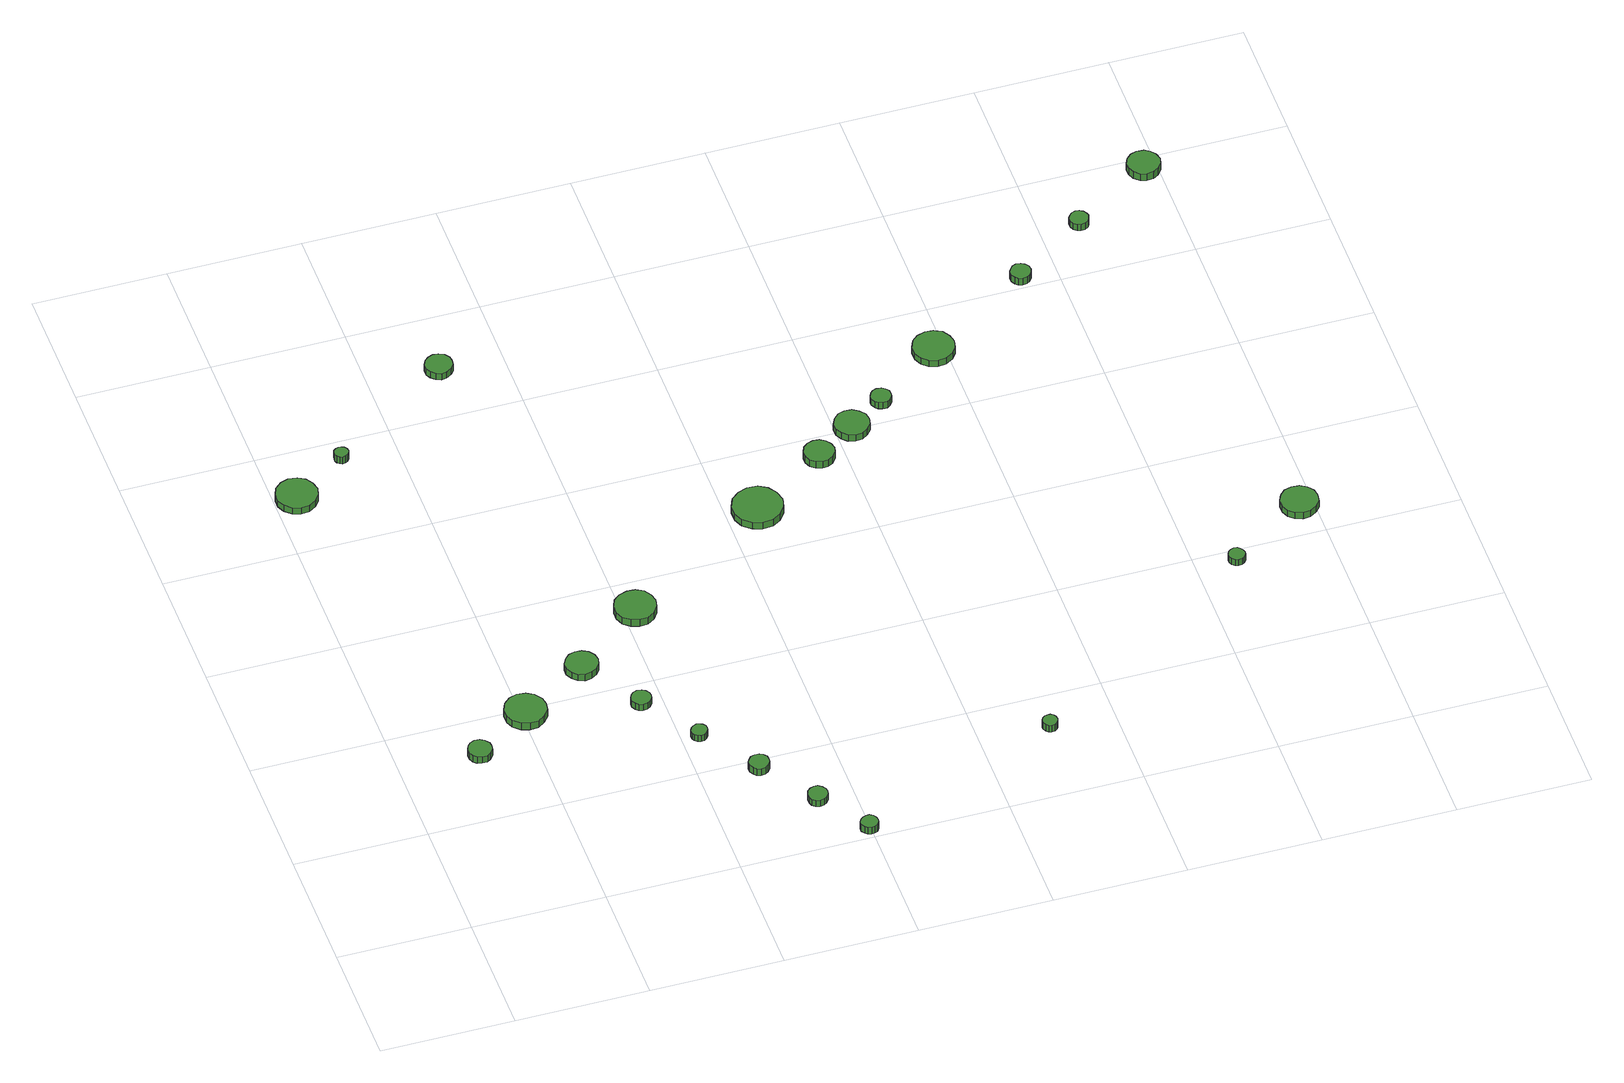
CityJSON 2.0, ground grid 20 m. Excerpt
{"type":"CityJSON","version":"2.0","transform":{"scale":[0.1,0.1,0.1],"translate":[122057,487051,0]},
"CityObjects":{
"tree1":{"type":"SolitaryVegetationObject","attributes":{"function":"something"},"geometry":[{"type":"MultiSurface","lod":"1","boundaries":[[[0,1,2,3,4,5,6,7,8,9,10,11,12,13,14]],[[15,16,17,18,19,20,21,22,23,24,25,26,27,28,29]],[[0,29,28,1]],[[1,28,27,2]],[[2,27,26,3]],[[3,26,25,4]],[[4,25,24,5]],[[5,24,23,6]],[[6,23,22,7]],[[7,22,21,8]],[[8,21,20,9]],[[9,20,19,10]],[[10,19,18,11]],[[11,18,17,12]],[[12,17,16,13]],[[13,16,15,14]],[[14,15,29,0]]]}]},
"tree2":{"type":"SolitaryVegetationObject","attributes":{"function":"something"},"geometry":[{"type":"MultiSurface","lod":"1","boundaries":[[[30,31,32,33,34,35,36,37,38,39,40,41,42,43,44]],[[45,46,47,48,49,50,51,52,53,54,55,56,57,58,59]],[[30,59,58,31]],[[31,58,57,32]],[[32,57,56,33]],[[33,56,55,34]],[[34,55,54,35]],[[35,54,53,36]],[[36,53,52,37]],[[37,52,51,38]],[[38,51,50,39]],[[39,50,49,40]],[[40,49,48,41]],[[41,48,47,42]],[[42,47,46,43]],[[43,46,45,44]],[[44,45,59,30]]]}]},
"tree3":{"type":"SolitaryVegetationObject","attributes":{"function":"something"},"geometry":[{"type":"MultiSurface","lod":"1","boundaries":[[[60,61,62,63,64,65,66,67,68,69,70,71,72,73,74]],[[75,76,77,78,79,80,81,82,83,84,85,86,87,88,89]],[[60,89,88,61]],[[61,88,87,62]],[[62,87,86,63]],[[63,86,85,64]],[[64,85,84,65]],[[65,84,83,66]],[[66,83,82,67]],[[67,82,81,68]],[[68,81,80,69]],[[69,80,79,70]],[[70,79,78,71]],[[71,78,77,72]],[[72,77,76,73]],[[73,76,75,74]],[[74,75,89,60]]]}]},
"tree4":{"type":"SolitaryVegetationObject","attributes":{"function":"something"},"geometry":[{"type":"MultiSurface","lod":"1","boundaries":[[[90,91,92,93,94,95,96,97,98,99,100,101,102,103,104]],[[105,106,107,108,109,110,111,112,113,114,115,116,117,118,119]],[[90,119,118,91]],[[91,118,117,92]],[[92,117,116,93]],[[93,116,115,94]],[[94,115,114,95]],[[95,114,113,96]],[[96,113,112,97]],[[97,112,111,98]],[[98,111,110,99]],[[99,110,109,100]],[[100,109,108,101]],[[101,108,107,102]],[[102,107,106,103]],[[103,106,105,104]],[[104,105,119,90]]]}]},
"tree5":{"type":"SolitaryVegetationObject","attributes":{"function":"something"},"geometry":[{"type":"MultiSurface","lod":"1","boundaries":[[[120,121,122,123,124,125,126,127,128,129,130,131,132,133,134]],[[135,136,137,138,139,140,141,142,143,144,145,146,147,148,149]],[[120,149,148,121]],[[121,148,147,122]],[[122,147,146,123]],[[123,146,145,124]],[[124,145,144,125]],[[125,144,143,126]],[[126,143,142,127]],[[127,142,141,128]],[[128,141,140,129]],[[129,140,139,130]],[[130,139,138,131]],[[131,138,137,132]],[[132,137,136,133]],[[133,136,135,134]],[[134,135,149,120]]]}]},
"tree6":{"type":"SolitaryVegetationObject","attributes":{"function":"something"},"geometry":[{"type":"MultiSurface","lod":"1","boundaries":[[[150,151,152,153,154,155,156,157,158,159,160,161,162,163,164]],[[165,166,167,168,169,170,171,172,173,174,175,176,177,178,179]],[[150,179,178,151]],[[151,178,177,152]],[[152,177,176,153]],[[153,176,175,154]],[[154,175,174,155]],[[155,174,173,156]],[[156,173,172,157]],[[157,172,171,158]],[[158,171,170,159]],[[159,170,169,160]],[[160,169,168,161]],[[161,168,167,162]],[[162,167,166,163]],[[163,166,165,164]],[[164,165,179,150]]]}]},
"tree7":{"type":"SolitaryVegetationObject","attributes":{"function":"something"},"geometry":[{"type":"MultiSurface","lod":"1","boundaries":[[[180,181,182,183,184,185,186,187,188,189,190,191,192,193,194]],[[195,196,197,198,199,200,201,202,203,204,205,206,207,208,209]],[[180,209,208,181]],[[181,208,207,182]],[[182,207,206,183]],[[183,206,205,184]],[[184,205,204,185]],[[185,204,203,186]],[[186,203,202,187]],[[187,202,201,188]],[[188,201,200,189]],[[189,200,199,190]],[[190,199,198,191]],[[191,198,197,192]],[[192,197,196,193]],[[193,196,195,194]],[[194,195,209,180]]]}]},
"tree8":{"type":"SolitaryVegetationObject","attributes":{"function":"something"},"geometry":[{"type":"MultiSurface","lod":"1","boundaries":[[[210,211,212,213,214,215,216,217,218,219,220,221,222,223,224]],[[225,226,227,228,229,230,231,232,233,234,235,236,237,238,239]],[[210,239,238,211]],[[211,238,237,212]],[[212,237,236,213]],[[213,236,235,214]],[[214,235,234,215]],[[215,234,233,216]],[[216,233,232,217]],[[217,232,231,218]],[[218,231,230,219]],[[219,230,229,220]],[[220,229,228,221]],[[221,228,227,222]],[[222,227,226,223]],[[223,226,225,224]],[[224,225,239,210]]]}]},
"tree9":{"type":"SolitaryVegetationObject","attributes":{"function":"something"},"geometry":[{"type":"MultiSurface","lod":"1","boundaries":[[[240,241,242,243,244,245,246,247,248,249,250,251,252,253,254]],[[255,256,257,258,259,260,261,262,263,264,265,266,267,268,269]],[[240,269,268,241]],[[241,268,267,242]],[[242,267,266,243]],[[243,266,265,244]],[[244,265,264,245]],[[245,264,263,246]],[[246,263,262,247]],[[247,262,261,248]],[[248,261,260,249]],[[249,260,259,250]],[[250,259,258,251]],[[251,258,257,252]],[[252,257,256,253]],[[253,256,255,254]],[[254,255,269,240]]]}]},
"tree10":{"type":"SolitaryVegetationObject","attributes":{"function":"something"},"geometry":[{"type":"MultiSurface","lod":"1","boundaries":[[[270,271,272,273,274,275,276,277,278,279,280,281,282,283,284]],[[285,286,287,288,289,290,291,292,293,294,295,296,297,298,299]],[[270,299,298,271]],[[271,298,297,272]],[[272,297,296,273]],[[273,296,295,274]],[[274,295,294,275]],[[275,294,293,276]],[[276,293,292,277]],[[277,292,291,278]],[[278,291,290,279]],[[279,290,289,280]],[[280,289,288,281]],[[281,288,287,282]],[[282,287,286,283]],[[283,286,285,284]],[[284,285,299,270]]]}]},
"tree11":{"type":"SolitaryVegetationObject","attributes":{"function":"something"},"geometry":[{"type":"MultiSurface","lod":"1","boundaries":[[[300,301,302,303,304,305,306,307,308,309,310,311,312,313,314]],[[315,316,317,318,319,320,321,322,323,324,325,326,327,328,329]],[[300,329,328,301]],[[301,328,327,302]],[[302,327,326,303]],[[303,326,325,304]],[[304,325,324,305]],[[305,324,323,306]],[[306,323,322,307]],[[307,322,321,308]],[[308,321,320,309]],[[309,320,319,310]],[[310,319,318,311]],[[311,318,317,312]],[[312,317,316,313]],[[313,316,315,314]],[[314,315,329,300]]]}]},
"tree12":{"type":"SolitaryVegetationObject","attributes":{"function":"something"},"geometry":[{"type":"MultiSurface","lod":"1","boundaries":[[[330,331,332,333,334,335,336,337,338,339,340,341,342,343,344]],[[345,346,347,348,349,350,351,352,353,354,355,356,357,358,359]],[[330,359,358,331]],[[331,358,357,332]],[[332,357,356,333]],[[333,356,355,334]],[[334,355,354,335]],[[335,354,353,336]],[[336,353,352,337]],[[337,352,351,338]],[[338,351,350,339]],[[339,350,349,340]],[[340,349,348,341]],[[341,348,347,342]],[[342,347,346,343]],[[343,346,345,344]],[[344,345,359,330]]]}]},
"tree13":{"type":"SolitaryVegetationObject","attributes":{"function":"something"},"geometry":[{"type":"MultiSurface","lod":"1","boundaries":[[[360,361,362,363,364,365,366,367,368,369,370,371,372,373,374]],[[375,376,377,378,379,380,381,382,383,384,385,386,387,388,389]],[[360,389,388,361]],[[361,388,387,362]],[[362,387,386,363]],[[363,386,385,364]],[[364,385,384,365]],[[365,384,383,366]],[[366,383,382,367]],[[367,382,381,368]],[[368,381,380,369]],[[369,380,379,370]],[[370,379,378,371]],[[371,378,377,372]],[[372,377,376,373]],[[373,376,375,374]],[[374,375,389,360]]]}]},
"tree14":{"type":"SolitaryVegetationObject","attributes":{"function":"something"},"geometry":[{"type":"MultiSurface","lod":"1","boundaries":[[[390,391,392,393,394,395,396,397,398,399,400,401,402,403,404]],[[405,406,407,408,409,410,411,412,413,414,415,416,417,418,419]],[[390,419,418,391]],[[391,418,417,392]],[[392,417,416,393]],[[393,416,415,394]],[[394,415,414,395]],[[395,414,413,396]],[[396,413,412,397]],[[397,412,411,398]],[[398,411,410,399]],[[399,410,409,400]],[[400,409,408,401]],[[401,408,407,402]],[[402,407,406,403]],[[403,406,405,404]],[[404,405,419,390]]]}]},
"tree15":{"type":"SolitaryVegetationObject","attributes":{"function":"something"},"geometry":[{"type":"MultiSurface","lod":"1","boundaries":[[[420,421,422,423,424,425,426,427,428,429,430,431,432,433,434]],[[435,436,437,438,439,440,441,442,443,444,445,446,447,448,449]],[[420,449,448,421]],[[421,448,447,422]],[[422,447,446,423]],[[423,446,445,424]],[[424,445,444,425]],[[425,444,443,426]],[[426,443,442,427]],[[427,442,441,428]],[[428,441,440,429]],[[429,440,439,430]],[[430,439,438,431]],[[431,438,437,432]],[[432,437,436,433]],[[433,436,435,434]],[[434,435,449,420]]]}]},
"tree16":{"type":"SolitaryVegetationObject","attributes":{"function":"something"},"geometry":[{"type":"MultiSurface","lod":"1","boundaries":[[[450,451,452,453,454,455,456,457,458,459,460,461,462,463,464]],[[465,466,467,468,469,470,471,472,473,474,475,476,477,478,479]],[[450,479,478,451]],[[451,478,477,452]],[[452,477,476,453]],[[453,476,475,454]],[[454,475,474,455]],[[455,474,473,456]],[[456,473,472,457]],[[457,472,471,458]],[[458,471,470,459]],[[459,470,469,460]],[[460,469,468,461]],[[461,468,467,462]],[[462,467,466,463]],[[463,466,465,464]],[[464,465,479,450]]]}]},
"tree17":{"type":"SolitaryVegetationObject","attributes":{"function":"something"},"geometry":[{"type":"MultiSurface","lod":"1","boundaries":[[[480,481,482,483,484,485,486,487,488,489,490,491,492,493,494]],[[495,496,497,498,499,500,501,502,503,504,505,506,507,508,509]],[[480,509,508,481]],[[481,508,507,482]],[[482,507,506,483]],[[483,506,505,484]],[[484,505,504,485]],[[485,504,503,486]],[[486,503,502,487]],[[487,502,501,488]],[[488,501,500,489]],[[489,500,499,490]],[[490,499,498,491]],[[491,498,497,492]],[[492,497,496,493]],[[493,496,495,494]],[[494,495,509,480]]]}]},
"tree18":{"type":"SolitaryVegetationObject","attributes":{"function":"something"},"geometry":[{"type":"MultiSurface","lod":"1","boundaries":[[[510,511,512,513,514,515,516,517,518,519,520,521,522,523,524]],[[525,526,527,528,529,530,531,532,533,534,535,536,537,538,539]],[[510,539,538,511]],[[511,538,537,512]],[[512,537,536,513]],[[513,536,535,514]],[[514,535,534,515]],[[515,534,533,516]],[[516,533,532,517]],[[517,532,531,518]],[[518,531,530,519]],[[519,530,529,520]],[[520,529,528,521]],[[521,528,527,522]],[[522,527,526,523]],[[523,526,525,524]],[[524,525,539,510]]]}]},
"tree19":{"type":"SolitaryVegetationObject","attributes":{"function":"something"},"geometry":[{"type":"MultiSurface","lod":"1","boundaries":[[[540,541,542,543,544,545,546,547,548,549,550,551,552,553,554]],[[555,556,557,558,559,560,561,562,563,564,565,566,567,568,569]],[[540,569,568,541]],[[541,568,567,542]],[[542,567,566,543]],[[543,566,565,544]],[[544,565,564,545]],[[545,564,563,546]],[[546,563,562,547]],[[547,562,561,548]],[[548,561,560,549]],[[549,560,559,550]],[[550,559,558,551]],[[551,558,557,552]],[[552,557,556,553]],[[553,556,555,554]],[[554,555,569,540]]]}]},
"tree20":{"type":"SolitaryVegetationObject","attributes":{"function":"something"},"geometry":[{"type":"MultiSurface","lod":"1","boundaries":[[[570,571,572,573,574,575,576,577,578,579,580,581,582,583,584]],[[585,586,587,588,589,590,591,592,593,594,595,596,597,598,599]],[[570,599,598,571]],[[571,598,597,572]],[[572,597,596,573]],[[573,596,595,574]],[[574,595,594,575]],[[575,594,593,576]],[[576,593,592,577]],[[577,592,591,578]],[[578,591,590,579]],[[579,590,589,580]],[[580,589,588,581]],[[581,588,587,582]],[[582,587,586,583]],[[583,586,585,584]],[[584,585,599,570]]]}]},
"tree21":{"type":"SolitaryVegetationObject","attributes":{"function":"something"},"geometry":[{"type":"MultiSurface","lod":"1","boundaries":[[[600,601,602,603,604,605,606,607,608,609,610,611,612,613,614]],[[615,616,617,618,619,620,621,622,623,624,625,626,627,628,629]],[[600,629,628,601]],[[601,628,627,602]],[[602,627,626,603]],[[603,626,625,604]],[[604,625,624,605]],[[605,624,623,606]],[[606,623,622,607]],[[607,622,621,608]],[[608,621,620,609]],[[609,620,619,610]],[[610,619,618,611]],[[611,618,617,612]],[[612,617,616,613]],[[613,616,615,614]],[[614,615,629,600]]]}]},
"tree22":{"type":"SolitaryVegetationObject","attributes":{"function":"something"},"geometry":[{"type":"MultiSurface","lod":"1","boundaries":[[[630,631,632,633,634,635,636,637,638,639,640,641,642,643,644]],[[645,646,647,648,649,650,651,652,653,654,655,656,657,658,659]],[[630,659,658,631]],[[631,658,657,632]],[[632,657,656,633]],[[633,656,655,634]],[[634,655,654,635]],[[635,654,653,636]],[[636,653,652,637]],[[637,652,651,638]],[[638,651,650,639]],[[639,650,649,640]],[[640,649,648,641]],[[641,648,647,642]],[[642,647,646,643]],[[643,646,645,644]],[[644,645,659,630]]]}]},
"tree23":{"type":"SolitaryVegetationObject","attributes":{"function":"something"},"geometry":[{"type":"MultiSurface","lod":"1","boundaries":[[[660,661,662,663,664,665,666,667,668,669,670,671,672,673,674]],[[675,676,677,678,679,680,681,682,683,684,685,686,687,688,689]],[[660,689,688,661]],[[661,688,687,662]],[[662,687,686,663]],[[663,686,685,664]],[[664,685,684,665]],[[665,684,683,666]],[[666,683,682,667]],[[667,682,681,668]],[[668,681,680,669]],[[669,680,679,670]],[[670,679,678,671]],[[671,678,677,672]],[[672,677,676,673]],[[673,676,675,674]],[[674,675,689,660]]]}]}
},
"vertices":[
[137,331,14],[136,338,14],[131,344,14],[125,348,14],[117,349,14],[110,346,14],[105,341,14],[102,334,14],[102,327,14],[105,320,14],[110,315,14],[117,313,14],[125,313,14],[131,317,14],[136,323,14],[136,323,2],[131,317,2],[125,313,2],[117,313,2],[110,315,2],[105,320,2],[102,327,2],[102,334,2],[105,341,2],[110,346,2],[117,349,2],[125,348,2],[131,344,2],[136,338,2],[137,331,2],
[62,900,20],[59,912,20],[52,923,20],[41,929,20],[28,931,20],[16,927,20],[6,918,20],[1,906,20],[1,893,20],[6,882,20],[16,873,20],[28,869,20],[41,870,20],[52,877,20],[59,887,20],[59,887,8],[52,877,8],[41,870,8],[28,869,8],[16,873,8],[6,882,8],[1,893,8],[1,906,8],[6,918,8],[16,927,8],[28,931,8],[41,929,8],[52,923,8],[59,912,8],[62,900,8],
[236,387,16],[234,399,16],[226,410,16],[215,416,16],[202,418,16],[190,414,16],[180,405,16],[175,393,16],[175,380,16],[180,369,16],[190,360,16],[202,356,16],[215,357,16],[226,364,16],[234,374,16],[234,374,3],[226,364,3],[215,357,3],[202,356,3],[190,360,3],[180,369,3],[175,380,3],[175,393,3],[180,405,3],[190,414,3],[202,418,3],[215,416,3],[226,410,3],[234,399,3],[236,387,3],
[129,964,16],[128,968,16],[125,972,16],[121,974,16],[117,974,16],[113,973,16],[109,970,16],[108,966,16],[108,962,16],[109,958,16],[113,955,16],[117,953,16],[121,954,16],[125,956,16],[128,960,16],[128,960,3],[125,956,3],[121,954,3],[117,953,3],[113,955,3],[109,958,3],[108,962,3],[108,966,3],[109,970,3],[113,973,3],[117,974,3],[121,974,3],[125,972,3],[128,968,3],[129,964,3],
[334,451,16],[332,461,16],[326,469,16],[317,474,16],[307,475,16],[297,472,16],[290,465,16],[285,456,16],[285,446,16],[290,436,16],[297,430,16],[307,426,16],[317,428,16],[326,433,16],[332,441,16],[332,441,4],[326,433,4],[317,428,4],[307,426,4],[297,430,4],[290,436,4],[285,446,4],[285,456,4],[290,465,4],[297,472,4],[307,475,4],[317,474,4],[326,469,4],[332,461,4],[334,451,4],
[383,358,16],[382,364,16],[378,369,16],[373,372,16],[366,373,16],[360,371,16],[356,367,16],[353,361,16],[353,355,16],[356,349,16],[360,345,16],[366,343,16],[373,344,16],[378,347,16],[382,352,16],[382,352,4],[378,347,4],[373,344,4],[366,343,4],[360,345,4],[356,349,4],[353,355,4],[353,361,4],[356,367,4],[360,371,4],[366,373,4],[373,372,4],[378,369,4],[382,364,4],[383,358,4],
[438,270,16],[437,275,16],[434,279,16],[430,281,16],[425,282,16],[420,280,16],[416,277,16],[414,272,16],[414,267,16],[416,263,16],[420,259,16],[425,258,16],[430,258,16],[434,261,16],[437,265,16],[437,265,4],[434,261,4],[430,258,4],[425,258,4],[420,259,4],[416,263,4],[414,267,4],[414,272,4],[416,277,4],[420,280,4],[425,282,4],[430,281,4],[434,279,4],[437,275,4],[438,270,4],
[501,181,17],[500,188,17],[496,193,17],[491,196,17],[484,196,17],[478,194,17],[474,190,17],[471,185,17],[471,178,17],[474,172,17],[478,168,17],[484,166,17],[491,167,17],[496,170,17],[500,175,17],[500,175,4],[496,170,4],[491,167,4],[484,166,4],[478,168,4],[474,172,4],[471,178,4],[471,185,4],[474,190,4],[478,194,4],[484,196,4],[491,196,4],[496,193,4],[500,188,4],[501,181,4],
[560,94,17],[559,100,17],[555,105,17],[550,109,17],[544,109,17],[538,107,17],[533,103,17],[531,97,17],[531,91,17],[533,85,17],[538,81,17],[544,79,17],[550,80,17],[555,83,17],[559,88,17],[559,88,5],[555,83,5],[550,80,5],[544,79,5],[538,81,5],[533,85,5],[531,91,5],[531,97,5],[533,103,5],[538,107,5],[544,109,5],[550,109,5],[555,105,5],[559,100,5],[560,94,5],
[447,535,21],[444,547,21],[437,558,21],[426,564,21],[413,565,21],[401,561,21],[391,553,21],[386,541,21],[386,528,21],[391,516,21],[401,508,21],[413,504,21],[426,505,21],[437,512,21],[444,522,21],[444,522,8],[437,512,8],[426,505,8],[413,504,8],[401,508,8],[391,516,8],[386,528,8],[386,541,8],[391,553,8],[401,561,8],[413,565,8],[426,564,8],[437,558,8],[444,547,8],[447,535,8],
[610,17,17],[609,22,17],[606,27,17],[601,30,17],[596,30,17],[591,28,17],[587,25,17],[584,20,17],[584,14,17],[587,9,17],[591,6,17],[596,4,17],[601,5,17],[606,7,17],[609,12,17],[609,12,4],[606,7,4],[601,5,4],[596,4,4],[591,6,4],[587,9,4],[584,14,4],[584,20,4],[587,25,4],[591,28,4],[596,30,4],[601,30,4],[606,27,4],[609,22,4],[610,17,4],
[324,1092,17],[323,1100,17],[318,1107,17],[310,1111,17],[302,1112,17],[294,1109,17],[288,1104,17],[284,1096,17],[284,1087,17],[288,1080,17],[294,1074,17],[302,1071,17],[310,1072,17],[318,1077,17],[323,1083,17],[323,1083,5],[318,1077,5],[310,1072,5],[302,1071,5],[294,1074,5],[288,1080,5],[284,1087,5],[284,1096,5],[288,1104,5],[294,1109,5],[302,1112,5],[310,1111,5],[318,1107,5],[323,1100,5],[324,1092,5],
[683,681,16],[679,696,16],[670,709,16],[657,717,16],[641,718,16],[627,713,16],[615,703,16],[609,689,16],[609,673,16],[615,659,16],[627,649,16],[641,644,16],[657,645,16],[670,653,16],[679,666,16],[679,666,3],[670,653,3],[657,645,3],[641,644,3],[627,649,3],[615,659,3],[609,673,3],[609,689,3],[615,703,3],[627,713,3],[641,718,3],[657,717,3],[670,709,3],[679,696,3],[683,681,3],
[914,133,19],[913,138,19],[911,141,19],[907,144,19],[902,144,19],[898,143,19],[894,140,19],[892,135,19],[892,131,19],[894,126,19],[898,123,19],[902,122,19],[907,122,19],[911,125,19],[913,128,19],[913,128,6],[911,125,6],[907,122,6],[902,122,6],[898,123,6],[894,126,6],[892,131,6],[892,135,6],[894,140,6],[898,143,6],[902,144,6],[907,144,6],[911,141,6],[913,138,6],[914,133,6],
[785,759,15],[783,768,15],[777,776,15],[769,781,15],[760,782,15],[751,779,15],[744,773,15],[740,764,15],[740,755,15],[744,746,15],[751,740,15],[760,737,15],[769,738,15],[777,742,15],[783,750,15],[783,750,2],[777,742,2],[769,738,2],[760,737,2],[751,740,2],[744,746,2],[740,755,2],[740,764,2],[744,773,2],[751,779,2],[760,782,2],[769,781,2],[777,776,2],[783,768,2],[785,759,2],
[850,800,15],[848,811,15],[841,819,15],[832,825,15],[821,826,15],[811,823,15],[803,815,15],[798,805,15],[798,795,15],[803,785,15],[811,777,15],[821,774,15],[832,775,15],[841,781,15],[848,789,15],[848,789,3],[841,781,3],[832,775,3],[821,774,3],[811,777,3],[803,785,3],[798,795,3],[798,805,3],[803,815,3],[811,823,3],[821,826,3],[832,825,3],[841,819,3],[848,811,3],[850,800,3],
[895,840,15],[894,846,15],[890,851,15],[885,854,15],[878,855,15],[872,853,15],[868,849,15],[865,843,15],[865,837,15],[868,831,15],[872,827,15],[878,825,15],[885,825,15],[890,828,15],[894,834,15],[894,834,3],[890,828,3],[885,825,3],[878,825,3],[872,827,3],[868,831,3],[865,837,3],[865,843,3],[868,849,3],[872,853,3],[878,855,3],[885,854,3],[890,851,3],[894,846,3],[895,840,3],
[1013,914,15],[1010,926,15],[1003,937,15],[991,943,15],[979,944,15],[966,940,15],[957,932,15],[952,920,15],[952,907,15],[957,895,15],[966,887,15],[979,883,15],[991,884,15],[1003,891,15],[1010,901,15],[1010,901,3],[1003,891,3],[991,884,3],[979,883,3],[966,887,3],[957,895,3],[952,907,3],[952,920,3],[957,932,3],[966,940,3],[979,944,3],[991,943,3],[1003,937,3],[1010,926,3],[1013,914,3],
[1271,375,18],[1270,380,18],[1267,384,18],[1263,387,18],[1258,388,18],[1253,386,18],[1249,383,18],[1247,378,18],[1247,373,18],[1249,368,18],[1253,365,18],[1258,363,18],[1263,364,18],[1267,366,18],[1270,370,18],[1270,370,6],[1267,366,6],[1263,364,6],[1258,363,6],[1253,365,6],[1249,368,6],[1247,373,6],[1247,378,6],[1249,383,6],[1253,386,6],[1258,388,6],[1263,387,6],[1267,384,6],[1270,380,6],[1271,375,6],
[1162,1020,15],[1160,1027,15],[1156,1032,15],[1151,1035,15],[1144,1036,15],[1138,1034,15],[1134,1029,15],[1131,1024,15],[1131,1017,15],[1134,1011,15],[1138,1007,15],[1144,1005,15],[1151,1006,15],[1156,1009,15],[1160,1014,15],[1160,1014,2],[1156,1009,2],[1151,1006,2],[1144,1005,2],[1138,1007,2],[1134,1011,2],[1131,1017,2],[1131,1024,2],[1134,1029,2],[1138,1034,2],[1144,1036,2],[1151,1035,2],[1156,1032,2],[1160,1027,2],[1162,1020,2],
[1405,455,17],[1403,466,17],[1396,475,17],[1386,481,17],[1374,482,17],[1363,479,17],[1355,471,17],[1350,461,17],[1350,449,17],[1355,438,17],[1363,431,17],[1374,427,17],[1386,428,17],[1396,434,17],[1403,443,17],[1403,443,5],[1396,434,5],[1386,428,5],[1374,427,5],[1363,431,5],[1355,438,5],[1350,449,5],[1350,461,5],[1355,471,5],[1363,479,5],[1374,482,5],[1386,481,5],[1396,475,5],[1403,466,5],[1405,455,5],
[1273,1099,15],[1271,1104,15],[1268,1109,15],[1263,1112,15],[1257,1113,15],[1251,1111,15],[1247,1107,15],[1244,1102,15],[1244,1096,15],[1247,1090,15],[1251,1086,15],[1257,1084,15],[1263,1085,15],[1268,1088,15],[1271,1093,15],[1271,1093,3],[1268,1088,3],[1263,1085,3],[1257,1084,3],[1251,1086,3],[1247,1090,3],[1244,1096,3],[1244,1102,3],[1247,1107,3],[1251,1111,3],[1257,1113,3],[1263,1112,3],[1268,1109,3],[1271,1104,3],[1273,1099,3],
[1405,1179,14],[1402,1189,14],[1396,1197,14],[1388,1202,14],[1377,1203,14],[1368,1200,14],[1360,1193,14],[1356,1184,14],[1356,1174,14],[1360,1165,14],[1368,1158,14],[1377,1155,14],[1388,1156,14],[1396,1161,14],[1402,1169,14],[1402,1169,1],[1396,1161,1],[1388,1156,1],[1377,1155,1],[1368,1158,1],[1360,1165,1],[1356,1174,1],[1356,1184,1],[1360,1193,1],[1368,1200,1],[1377,1203,1],[1388,1202,1],[1396,1197,1],[1402,1189,1],[1405,1179,1]
]}
